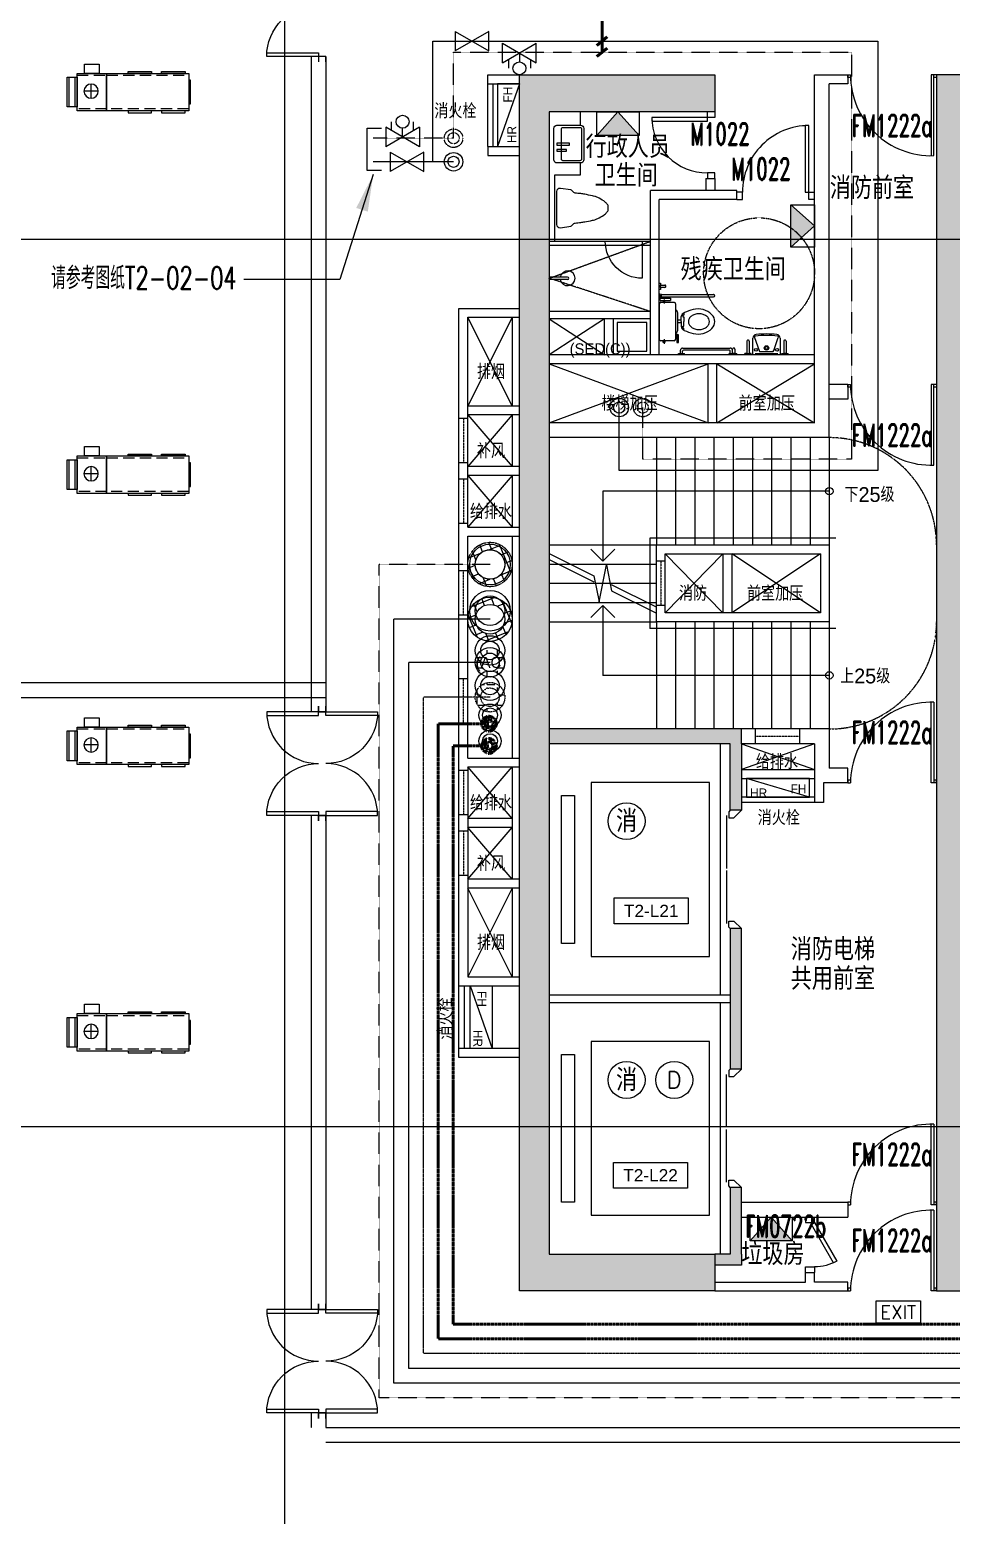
# Model space of a CAD drawing. Header units: inches. Extents: x -10386 to 73614, y -7144 to 52256.
# Drawn here: x 8554 to 21020, y 11104 to 31194 of the extents above; entities that cross this region are included whole.
import ezdxf
from ezdxf.enums import TextEntityAlignment as Align

# ---------------------------------------------------------------- set-up
doc = ezdxf.new("R2010")
doc.units = ezdxf.units.IN
doc.header["$MEASUREMENT"] = 0
for name, pattern in [('C-1205-1217-T2 PLAN$0$DASHDOT1', [0.6, 0.4, -0.1, 0, -0.1]), ('DASH1', [0.35, 0.25, -0.1]), ('DASH2', [0.6, 0.5, -0.1]), ('DASHDOT1', [0.6, 0.4, -0.1, 0, -0.1]), ('DASHED', [0.75, 0.5, -0.25]), ('HIDDEN', [0.375, 0.25, -0.125])]:
    doc.linetypes.add(name, pattern=pattern)
for name, color, linetype, lineweight in [('0M-P-CHH-FIT', 70, 'Continuous', 25), ('暖通-空调-冷凝水管', 140, 'DASH2', 50), ('暖通-空调-冷水供水管', 4, 'Continuous', 25), ('暖通-空调-冷水回水管', 4, 'DASHED', 25), ('暖通-空调-水管标注', 4, 'Continuous', 25), ('暖通-空调-热水供水管', 1, 'Continuous', 25), ('暖通-空调-热水回水管', 1, 'DASHED', 25)]:
    doc.layers.add(name, color=color, linetype=linetype, lineweight=lineweight)
for name, color, linetype in [('arch', 8, 'Continuous'), ('EL-EQUIP', 2, 'Continuous'), ('EQUI', 3, 'Continuous'), ('暖-设备-VAV', 6, 'Continuous'), ('暖通-空调-水管標注', 4, 'Continuous')]:
    doc.layers.add(name, color=color, linetype=linetype)
doc.styles.add('ELV', font='romans.shx', dxfattribs={"width": 0.8})
doc.styles.add('HZF', font='ROMANS2.shx', dxfattribs={"width": 0.7, "bigfont": 'HZDF2.shx'})
doc.styles.add('SA-RS-HZ15', font='sa-rs.shx', dxfattribs={"height": 150, "bigfont": 'sa-hz.shx'})
doc.styles.add('SIMPLEX', font='romand.shx', dxfattribs={"bigfont": 'sa-hz.shx'})
doc.styles.get("Standard").update_dxf_attribs({"font": 'arial.ttf'})
doc.styles.add('TXT2', font='romans.shx', dxfattribs={"height": 180})
doc.styles.add('TXT25', font='romans.shx', dxfattribs={"height": 225})
doc.dimstyles.new('ELV', dxfattribs={"dimtxt": 250, "dimasz": 500, "dimexe": 100, "dimexo": 100, "dimgap": 100, "dimtad": 1, "dimdec": 0, "dimrnd": 10, "dimzin": 0, "dimdsep": 46, "dimtxsty": 'ELV', "dimblk": 'OBLIQUE', "dimcen": 100, "dimclrd": 256, "dimclre": 256, "dimclrt": 256, "dimadec": 0, "dimazin": 0, "dimtfac": 1, "dimtdec": 0, "dimtofl": 0, "dimtmove": 0, "dimatfit": 3, "dimfxl": 1, "dimtolj": 1, "dimtzin": 0, "dimarcsym": 0})
pattern_1 = [(22.04095, (964307.71, 1219344.27), (-46.908646, 115.864485), []), (112.04095, (964307.71, 1219344.27), (-115.864485, -46.908646), [])]

# ---------------------------------------------------------------- blocks, each defined once
blk = doc.blocks.new('A$C1B2B0464')
for p, q in [((-193, 266), (-386, 266)), ((-290, 363), (-290, 170))]:
    blk.add_line(p, q)
blk.add_circle((-290, 266), 96.8)
at = {"layer": '暖-设备-VAV', "ltscale": 600}
for points in [[(-616, 77), (-480, 77), (-480, 480), (-616, 480)], [(-480, 532), (-480, 25), (-80, 25), (-80, 532)], [(-80, 532), (-80, 25), (-80, 25), (-80, 532)], [(-80, 532), (-80, 25), (1030, 25), (1030, 532)], [(529, 532), (209, 532), (209, 557), (529, 557)], [(980, 532), (660, 532), (660, 557), (980, 557)], [(1030, 118), (1030, 438), (1055, 438), (1055, 118)], [(-380, 25), (-380, -101), (-180, -101), (-180, 25)], [(529, 25), (209, 25), (209, 0), (529, 0)], [(980, 25), (660, 25), (660, 0), (980, 0)]]:
    blk.add_lwpolyline(points, close=True, dxfattribs=at)
at = {"layer": '暖-设备-VAV', "color": 1, "ltscale": 600}
for points in [[(-591, 77), (-591, 480), (-616, 480), (-616, 77)], [(-480, 77), (-480, 480), (-505, 480), (-505, 77)]]:
    blk.add_lwpolyline(points, close=True, dxfattribs=at)
at = {"layer": '暖-设备-VAV', "color": 1, "linetype": 'HIDDEN', "ltscale": 600}
for points in [[(-480, 507), (-480, 50), (-80, 50), (-80, 507)], [(-80, 507), (-80, 50), (-80, 50), (-80, 507)], [(-80, 507), (-80, 50), (1030, 50), (1030, 507)]]:
    blk.add_lwpolyline(points, close=True, dxfattribs=at)
blk = doc.blocks.new('_Oblique')
at = {"color": 0, "lineweight": -2}
blk.add_line((-0.5, -0.5), (0.5, 0.5), dxfattribs=at)
blk = doc.blocks.new('MV')
at = {"layer": '0M-P-CHH-FIT'}
for p, q in [((-132, -228), (132, 228)), ((-132, 228), (132, -228)), ((132, 228), (-132, 228)), ((0, 0), (0, 0)), ((-132, -228), (132, -228))]:
    blk.add_line(p, q, dxfattribs=at)
blk = doc.blocks.new('MBV')
at = {"layer": 'EQUI'}
for p, q in [((-1.15, 0.67), (-1.15, 1.58)), ((1.15, 0.67), (1.15, 1.58)), ((-1.76, 1.02), (-1.76, -1.02)), ((1.76, 1.02), (-1.76, -1.02)), ((1.76, -1.02), (-1.76, 1.02)), ((0, 0), (0, 0.92)), ((1.76, 1.02), (1.76, -1.02))]:
    blk.add_line(p, q, dxfattribs=at)
blk.add_circle((0, 1.6), 0.678, dxfattribs=at)
blk = doc.blocks.new('LMCP')
blk.add_hatch(color=256).paths.add_polyline_path([(-570, 641), (0, 0), (570, 641)])
for q in [(-570, 641), (570, 641)]:
    blk.add_line((0, 0), q)
blk.add_lwpolyline([(570, 0), (-570, 0), (-570, 641), (570, 641)], close=True)

msp = doc.modelspace()

# ---------------------------------------------------------------- hatches: boundary and pattern name
at = {"layer": 'arch'}
for points in [[(15180, 14137.5), (15180, 30582.5), (17820, 30582.5), (17820, 30082.5), (15580, 30082.5), (15580, 14637.5), (17820, 14637.5), (17820, 14137.5)], [(24070, 30082.5), (24070, 30582.5), (20820, 30582.5), (20820, 14137.5), (24070, 14137.5), (24070, 14637.5), (21220, 14637.5), (21220, 30082.5)], [(18180, 21537.5), (18180, 21737.5), (15580, 21737.5), (15580, 21537.5), (18030, 21537.5), (18030, 20637.5), (18180, 20637.5)], [(18180, 19037.5), (18030, 19037.5), (18030, 17137.5), (18180, 17137.5)], [(18180, 14637.5), (18180, 15537.5), (18030, 15537.5), (18030, 14637.5), (17820, 14637.5), (17820, 14487.5), (18180, 14487.5)]]:
    msp.add_hatch(color=256, dxfattribs=at).paths.add_polyline_path(points)
at = {"layer": '暖通-空调-冷凝水管', "ltscale": 0.1}
h = msp.add_hatch(dxfattribs=at)
h.set_pattern_fill('ANGLE', color=256, scale=10)
h.set_pattern_definition([(0, (49715.7, -94193.49), (0, 69.85), [50.8, -19.05]), (90, (49715.7, -94193.49), (-69.85, 4e-15), [50.8, -19.05])])
h.paths.add_polyline_path([(14866.5, 21808.8, 1), (14665.5, 21808.8, 1)])
h.paths.add_polyline_path([(14715.5, 21808.8, -1), (14816.5, 21808.8, -1)], flags=16)
h = msp.add_hatch(dxfattribs=at)
h.set_pattern_fill('ANGLE', color=256, scale=10)
h.set_pattern_definition([(0, (49715.7, -85471.48), (0, 69.85), [50.8, -19.05]), (90, (49715.7, -85471.48), (-69.85, 4e-15), [50.8, -19.05])])
h.paths.add_polyline_path([(14665.5, 21507.8, 1), (14866.5, 21507.8, 1)])
h.paths.add_polyline_path([(14816.5, 21507.8, -1), (14715.5, 21507.8, -1)], flags=16)
at = {"layer": '暖通-空调-冷水供水管'}
h = msp.add_hatch(dxfattribs=at)
h.set_pattern_fill('ANSI37', color=256, scale=1000, angle=337.04095, style=0)
h.set_pattern_definition(pattern_1)
edge = h.paths.add_edge_path()
edge.add_arc((14780, 23222), 300, 0, 360)
edge = h.paths.add_edge_path(flags=16)
edge.add_arc((14780, 23222), 200, 0, 360)
at = {"layer": '暖通-空调-冷水回水管'}
h = msp.add_hatch(dxfattribs=at)
h.set_pattern_fill('ANSI37', color=256, scale=1000, angle=337.04095, style=0)
h.set_pattern_definition(pattern_1)
edge = h.paths.add_edge_path()
edge.add_arc((14780, 23962), 300, 0, 360)
edge = h.paths.add_edge_path(flags=17)
edge.add_arc((14780, 23962), 200, 0, 360)
at = {"layer": '暖通-空调-热水供水管'}
h = msp.add_hatch(dxfattribs=at)
h.set_pattern_fill('ANGLE', color=256, scale=20)
h.set_pattern_definition([(0, (50227.61, -94086.69), (0, 139.7), [101.6, -38.1]), (90, (50227.61, -94086.69), (-139.7, 9e-15), [101.6, -38.1])])
h.paths.add_polyline_path([(14905, 22638.8), (14980, 22638.8, 1), (14580, 22638.8, 1), (14980, 22638.8), (14905, 22638.8, -1), (14655, 22638.8, -1)])
at = {"layer": '暖通-空调-热水回水管', "ltscale": 0.1}
h = msp.add_hatch(dxfattribs=at)
h.set_pattern_fill('ANGLE', color=256, scale=20)
h.set_pattern_definition([(0, (50227.61, -94033.24), (0, 139.7), [101.6, -38.1]), (90, (50227.61, -94033.24), (-139.7, 9e-15), [101.6, -38.1])])
h.paths.add_polyline_path([(14580, 22167.2, -0.3402293), (14728.8, 22360.6), (14831.2, 22360.6, -0.0527967), (14870.6, 22345.5), (14870.6, 22253.4, 0.6772939), (14655, 22167.2, 0.6772939), (14870.6, 22081.1), (14870.6, 21988.9, -0.5596237)])
h.paths.add_polyline_path([(14870.6, 21988.9), (14870.6, 22081.1, 0.1923969), (14905, 22167.2), (14980, 22167.2, -0.2823606)])
h.paths.add_polyline_path([(14980, 22167.2), (14905, 22167.2, 0.1923969), (14870.6, 22253.4), (14870.6, 22345.5, -0.2823606)])

# ---------------------------------------------------------------- linework, layer by layer
at = {"layer": 'arch', "linetype": 'C-1205-1217-T2 PLAN$0$DASHDOT1', "ltscale": 2}
for p, q in [((12360, 30832.5), (12360, 21969.7)), ((12560, 30832.5), (12560, 21969.7)), ((12560, 22360), (140, 22360)), ((12560, 22160), (140, 22160)), ((12360, 20569.7), (12360, 13887.5)), ((12560, 20569.7), (12560, 13887.5)), ((12360, 12487.5), (12360, 12287.5)), ((12560, 12487.5), (12560, 12287.5)), ((21360, 12287.5), (12560, 12287.5)), ((21360, 12087.5), (12560, 12087.5))]:
    msp.add_line(p, q, dxfattribs=at)
at = {"layer": 'arch'}
for p, q in [((14750, 30462.5), (14750, 30582.5)), ((14750, 30582.5), (15180, 30582.5)), ((19170, 25877.5), (19170, 30582.5)), ((19170, 30582.5), (19620, 30582.5)), ((19620, 30582.5), (19620, 30462.5)), ((19620, 30546.5), (19620, 30582.5)), ((19620, 30582.5), (19656, 30582.5)), ((19656.6, 30546.5), (19620, 30546.5)), ((20748, 30582.5), (20748, 29490.5)), ((20820, 30582.5), (20748, 30582.5)), ((20784, 29491.1), (20784, 30582.5)), ((20820, 30546.5), (20784, 30546.5)), ((20820, 30582.5), (20820, 30546.5)), ((14750, 29612.5), (14750, 30462.5)), ((14750, 30462.5), (15180, 30462.5)), ((14825, 29612.5), (14825, 30462.5)), ((19370, 25677.5), (19370, 30462.5)), ((19620, 30462.5), (19370, 30462.5)), ((14750, 29612.5), (14750, 29492.5)), ((14750, 29612.5), (15180, 29612.5)), ((14750, 29492.5), (15180, 29492.5)), ((16005, 29232.5), (16005, 29392.5)), ((19170, 26797.5), (19170, 29527.5)), ((15655, 29232.5), (16005, 29232.5)), ((15655, 28332.5), (15655, 29232.5)), ((17700, 29182.5), (17700, 29017.5)), ((17700, 29182.5), (17820, 29182.5)), ((17820, 29182.5), (17820, 29017.5)), ((16950, 26797.5), (16950, 29017.5)), ((18120, 29017.5), (16950, 29017.5)), ((18120, 28897.5), (18120, 29017.5)), ((17070, 26797.5), (17070, 28897.5)), ((18120, 28897.5), (17070, 28897.5)), ((15580, 28332.5), (16950, 28332.5)), ((15580, 28282.5), (16950, 28282.5)), ((17070, 27766.2), (17086.4, 27766.2)), ((17086.4, 27766.2), (17086.4, 27740.3)), ((17086.4, 27740.3), (17144.5, 27740.3)), ((17086.4, 27709), (17086.4, 27739.7)), ((17086.4, 27683.1), (17070, 27683.1)), ((17070, 27622.6), (17081, 27622.6)), ((17081, 27532.5), (17081, 27622.6)), ((17081, 27562.7), (17220, 27562.7)), ((17081, 27532.5), (17220, 27532.5)), ((17086.4, 27709), (17086.4, 27683.1)), ((17144.5, 27709), (17086.4, 27709)), ((17093.4, 27609.5), (17093.4, 27585.5)), ((17097.4, 27562.7), (17097.4, 27580.5)), ((17098.4, 27614.5), (17803, 27614.5)), ((17098.4, 27580.5), (17803.8, 27580.5)), ((17123.5, 27529.4), (17123.5, 27512.5)), ((17145.5, 27529.4), (17123.5, 27529.4)), ((17135, 27547.5), (17135, 27489.8)), ((17145.5, 27512.5), (17145.5, 27529.4)), ((17210.6, 27562.7), (17210.6, 27580.5)), ((17220, 27562.7), (17220, 27532.5)), ((14360, 27425), (15180, 27425)), ((14360, 18265), (14360, 27425)), ((16950, 27382.5), (15580, 27382.5)), ((17070, 27487.4), (17070, 27007.6)), ((17090, 27507.4), (17270, 27507.4)), ((17288.9, 27402.9), (17295.5, 27402.9)), ((17290, 27487.4), (17290, 27007.6)), ((17320, 27131.9), (17320, 27363.1)), ((17390.4, 27334.9), (17390.4, 27311.3)), ((17401.4, 27334.9), (17390.4, 27334.9)), ((17401.4, 27357.8), (17401.4, 27334.9)), ((14480, 24465), (14480, 27305)), ((15080, 26105), (14480, 27305)), ((15080, 27305), (14480, 26105)), ((14480, 27305), (15180, 27305)), ((15080, 27305), (15080, 26105)), ((16950, 27282.5), (15580, 27282.5)), ((15580, 27282.5), (16330, 26797.5)), ((16330, 27282.5), (15580, 26797.5)), ((16330, 26797.5), (16330, 27282.5)), ((16450, 26797.5), (16450, 27282.5)), ((17367.2, 27265), (17320, 27265)), ((17367.2, 27230), (17320, 27230)), ((17367.2, 27247.5), (17367.2, 27313.6)), ((17367.2, 27247.5), (17367.2, 27181.4)), ((17390.4, 27311.3), (17401.8, 27311.3)), ((17390.4, 27183.6), (17401.8, 27183.6)), ((17390.4, 27160), (17390.4, 27183.6)), ((17401.4, 27160), (17390.4, 27160)), ((17401.4, 27137.1), (17401.4, 27160)), ((17401.8, 27311.3), (17401.8, 27247.5)), ((17401.8, 27183.6), (17401.8, 27247.5)), ((17270, 26987.6), (17090, 26987.6)), ((17123.5, 26965.6), (17123.5, 26982.4)), ((17145.5, 26965.6), (17123.5, 26965.6)), ((17135, 27010.6), (17135, 26945.9)), ((17145.5, 26982.4), (17145.5, 26965.6)), ((17295.5, 27092.1), (17288.9, 27092.1)), ((17291.7, 27079.3), (17302.6, 27079.3)), ((17302.6, 27055), (17291.7, 27055)), ((17302.6, 27079.3), (17302.6, 27055)), ((17306.2, 27067.5), (17306.2, 26962.3)), ((17327.6, 27067.5), (17306.2, 27067.5)), ((17306.2, 26962.3), (17327.6, 26962.3)), ((17327.6, 26962.3), (17327.6, 27067.5)), ((18254.4, 26981.9), (18254.4, 26813.9)), ((18285.6, 26981.9), (18285.6, 26813.9)), ((18336.5, 26797.5), (18336.5, 27021.7)), ((18703.5, 27021.7), (18703.5, 26797.5)), ((18754.4, 26981.9), (18754.4, 26813.9)), ((18785.6, 26981.9), (18785.6, 26813.9)), ((19170, 26797.5), (15580, 26797.5)), ((17328.2, 26813.5), (17411.8, 26813.5)), ((17328.2, 26797.5), (17328.2, 26813.5)), ((17356, 26813.5), (17356, 26859.5)), ((17384, 26887.5), (18030.5, 26887.5)), ((17384, 26813.5), (17384, 26845.5)), ((18016.5, 26859.5), (17398, 26859.5)), ((17411.8, 26797.5), (17411.8, 26813.5)), ((18013, 26797.5), (18013, 26813.5)), ((18013, 26813.5), (18035.8, 26813.5)), ((18030.5, 26813.5), (18030.5, 26845.5)), ((18035.8, 26797.5), (18035.8, 26813.9)), ((18035.8, 26813.9), (18061.8, 26813.9)), ((18058.5, 26813.9), (18058.5, 26859.5)), ((18061.8, 26813.9), (18061.8, 26872)), ((18093, 26813.9), (18062.4, 26813.9)), ((18093, 26872), (18093, 26813.9)), ((18093, 26813.9), (18119, 26813.9)), ((18119.5, 26797.5), (18119.5, 26813.9)), ((18227.9, 26797.5), (18227.9, 26813.9)), ((18254.4, 26813.9), (18228.4, 26813.9)), ((18254.4, 26813.9), (18285, 26813.9)), ((18311.6, 26813.9), (18285.6, 26813.9)), ((18311.6, 26797.5), (18311.6, 26813.9)), ((18703.5, 26797.5), (18336.5, 26797.5)), ((18673.2, 26810.2), (18366.8, 26810.2)), ((18728.4, 26797.5), (18728.4, 26813.9)), ((18728.4, 26813.9), (18754.4, 26813.9)), ((18785.6, 26813.9), (18755, 26813.9)), ((18785.6, 26813.9), (18811.6, 26813.9)), ((18812.1, 26797.5), (18812.1, 26813.9)), ((19170, 26677.5), (15580, 26677.5)), ((15580, 25877.5), (17730, 26677.5)), ((15580, 26677.5), (17730, 25877.5)), ((17730, 25877.5), (17730, 26677.5)), ((17850, 25877.5), (17850, 26677.5)), ((17850, 26677.5), (19170, 25877.5)), ((17850, 25877.5), (19170, 26677.5)), ((19620, 26397.5), (19370, 26397.5)), ((19620, 26397.5), (19620, 26197.5)), ((19620, 26397.5), (19656, 26397.5)), ((19620, 26361.5), (19620, 26397.5)), ((19656.6, 26361.5), (19620, 26361.5)), ((20748, 26397.5), (20748, 25305.5)), ((20820, 26397.5), (20748, 26397.5)), ((20784, 25306.1), (20784, 26397.5)), ((20820, 26361.5), (20784, 26361.5)), ((20820, 26397.5), (20820, 26361.5)), ((19620, 26197.5), (19370, 26197.5)), ((14480, 25935), (14360, 25935)), ((15180, 26105), (14480, 26105)), ((14480, 25985), (15080, 25285)), ((15180, 25985), (14480, 25985)), ((15080, 25985), (14480, 25285)), ((15080, 25985), (15080, 25285)), ((19170, 25877.5), (15580, 25877.5)), ((19370, 25677.5), (15580, 25677.5)), ((17030, 25677.5), (17030, 24227.5)), ((17290, 25677.5), (17290, 24227.5)), ((17550, 25677.5), (17550, 24227.5)), ((17810, 25677.5), (17810, 24227.5)), ((18070, 25677.5), (18070, 24227.5)), ((18330, 25677.5), (18330, 24227.5)), ((18590, 25677.5), (18590, 24227.5)), ((18850, 25677.5), (18850, 24227.5)), ((19110, 25677.5), (19110, 24227.5)), ((19370, 25677.5), (19370, 24227.5)), ((14480, 25335), (14360, 25335)), ((14480, 25115), (14360, 25115)), ((15180, 25285), (14480, 25285)), ((15180, 25165), (14480, 25165)), ((15080, 25165), (14480, 24465)), ((14480, 25165), (15080, 24465)), ((15080, 25165), (15080, 24465)), ((19370, 24952.5), (16305, 24952.5)), ((16305, 24952.5), (16305, 24007.5)), ((14480, 24515), (14360, 24515)), ((14480, 24465), (15180, 24465)), ((14480, 21345), (14480, 24345)), ((14480, 24345), (15180, 24345)), ((15080, 24345), (15080, 21345)), ((19460, 24317.5), (16940, 24317.5)), ((16940, 24317.5), (16940, 23097.5)), ((15580, 24227.5), (17030, 24227.5)), ((16305, 24007.5), (16142.4, 24170.1)), ((16305, 24007.5), (16467.6, 24170.1)), ((15580, 24030), (16185, 23727.5)), ((15580, 23967.5), (17030, 23967.5)), ((17150, 24007.5), (17030, 24007.5)), ((17930, 23307.5), (17150, 24107.5)), ((17930, 24107.5), (17150, 23307.5)), ((17930, 24107.5), (17930, 23307.5)), ((19250, 23307.5), (18050, 24107.5)), ((19250, 24107.5), (18050, 23307.5)), ((18050, 24107.5), (18050, 23307.5)), ((14480, 23875), (14360, 23875)), ((15580, 23707.5), (17030, 23707.5)), ((17030, 23385), (16425, 23687.5)), ((15580, 23447.5), (17030, 23447.5)), ((16305, 23407.5), (16142.4, 23244.9)), ((16305, 23407.5), (16467.6, 23244.9)), ((16305, 23407.5), (16305, 22462.5)), ((17150, 23407.5), (17030, 23407.5)), ((14480, 23275), (14360, 23275)), ((15580, 23187.5), (17030, 23187.5)), ((17030, 23187.5), (17030, 21737.5)), ((17290, 23187.5), (17290, 21737.5)), ((17550, 23187.5), (17550, 21737.5)), ((17810, 23187.5), (17810, 21737.5)), ((18070, 23187.5), (18070, 21737.5)), ((18330, 23187.5), (18330, 21737.5)), ((18590, 23187.5), (18590, 21737.5)), ((18850, 23187.5), (18850, 21737.5)), ((19110, 23187.5), (19110, 21737.5)), ((19370, 23187.5), (19370, 21737.5)), ((19460, 23097.5), (16940, 23097.5)), ((14480, 22415), (14360, 22415)), ((19370, 22462.5), (16305, 22462.5)), ((20748, 21007.5), (20748, 22099.5)), ((20784, 22098.9), (20784, 21007.5)), ((14480, 21815), (14360, 21815)), ((19370, 21737.5), (15580, 21737.5)), ((18180, 21537.5), (18180, 21737.5)), ((18370, 21537.5), (18370, 21737.5)), ((18970, 21537.5), (18970, 21737.5)), ((19370, 21737.5), (19370, 21207.5)), ((18030, 21537.5), (15580, 21537.5)), ((19170, 21537.5), (18180, 21537.5)), ((19170, 21537.5), (18180, 21187.5)), ((18180, 21537.5), (19170, 21187.5)), ((19170, 21537.5), (19170, 20742.5)), ((14480, 21345), (15180, 21345)), ((14480, 21175), (14360, 21175)), ((14480, 21225), (14480, 18385)), ((15080, 20525), (14480, 21225)), ((14480, 20525), (15080, 21225)), ((14480, 21225), (15180, 21225)), ((15080, 21225), (15080, 19705)), ((18180, 21187.5), (19170, 21187.5)), ((19620, 21207.5), (19370, 21207.5)), ((19620, 21007.5), (19620, 21207.5)), ((18180, 21067.5), (19170, 21067.5)), ((19620, 21007.5), (19290, 21007.5)), ((19290, 21007.5), (19290, 20742.5)), ((19656.6, 21043.5), (19620, 21043.5)), ((19620, 21043.5), (19620, 21007.5)), ((19620, 21007.5), (19656, 21007.5)), ((20820, 21007.5), (20748, 21007.5)), ((20820, 21043.5), (20784, 21043.5)), ((20820, 21007.5), (20820, 21043.5)), ((19170, 20817.5), (18180, 20817.5)), ((19170, 20742.5), (18180, 20742.5)), ((19290, 20742.5), (19170, 20742.5)), ((14480, 20575), (14360, 20575)), ((15080, 20525), (14480, 20525)), ((14480, 20355), (14360, 20355)), ((15080, 20405), (14480, 20405)), ((15080, 19705), (14480, 20405)), ((14480, 19705), (15080, 20405)), ((14480, 19755), (14360, 19755)), ((15180, 19705), (14480, 19705)), ((15180, 19585), (14480, 19585)), ((15080, 19585), (14480, 18385)), ((15080, 18385), (14480, 19585)), ((15080, 19585), (15080, 18385)), ((14480, 18385), (15180, 18385)), ((14360, 17415), (14360, 18265)), ((14360, 18265), (15180, 18265)), ((14435, 17415), (14435, 18265)), ((14360, 17295), (14360, 17415)), ((15180, 17415), (14360, 17415)), ((15180, 17295), (14360, 17295)), ((20748, 15301.5), (20748, 16393.5)), ((20784, 16392.9), (20784, 15301.5)), ((18180, 15337.5), (19620, 15337.5)), ((19620, 15337.5), (19620, 15137.5)), ((19620, 15337.5), (19620, 15301.5)), ((19656.6, 15337.5), (19620, 15337.5)), ((19620, 15301.5), (19656, 15301.5)), ((20820, 15301.5), (20748, 15301.5)), ((20820, 15337.5), (20784, 15337.5)), ((20820, 15301.5), (20820, 15337.5)), ((18180, 15137.5), (19620, 15137.5)), ((20748, 14137.5), (20748, 15229.5)), ((20784, 15228.9), (20784, 14137.5)), ((18030, 14637.5), (17820, 14637.5)), ((18180, 14487.5), (17820, 14487.5)), ((18180, 14637.5), (18180, 14487.5)), ((19050, 14257.5), (19050, 14387.5)), ((19050, 14387.5), (19170, 14387.5)), ((19170, 14257.5), (19170, 14387.5)), ((17820, 14257.5), (19050, 14257.5)), ((17820, 14137.5), (19620, 14137.5)), ((19620, 14257.5), (19170, 14257.5)), ((19620, 14137.5), (19620, 14257.5)), ((19656.6, 14173.5), (19620, 14173.5)), ((19620, 14173.5), (19620, 14137.5)), ((19620, 14137.5), (19656, 14137.5)), ((20820, 14137.5), (20748, 14137.5)), ((20820, 14173.5), (20784, 14173.5)), ((20820, 14137.5), (20820, 14173.5))]:
    msp.add_line(p, q, dxfattribs=at)
at = {"layer": 'arch', "linetype": 'DASH1'}
for p, q in [((14420, 25935), (14420, 25335)), ((14420, 25115), (14420, 24515)), ((17090, 24007.5), (17090, 23407.5)), ((14420, 23275), (14420, 23875)), ((14420, 21815), (14420, 22415)), ((18970, 21637.5), (18370, 21637.5)), ((14420, 21175), (14420, 20575)), ((14420, 20355), (14420, 19755))]:
    msp.add_line(p, q, dxfattribs=at)
at = {"layer": 'arch', "extrusion": (0, 0, -1)}
for p, q in [((17900, 18137.5), (17900, 21537.5)), ((18030, 20637.5), (18030, 21537.5)), ((18180, 21537.5), (18180, 20637.5)), ((17980, 20566.8), (17980, 19852.5)), ((18180, 20637.5), (18030, 20637.5)), ((17980, 19822.5), (17980, 19108.2)), ((18030, 19037.5), (18030, 17137.5)), ((18180, 19037.5), (18030, 19037.5)), ((18180, 17137.5), (18180, 19037.5)), ((18030, 18137.5), (15580, 18137.5)), ((15580, 18037.5), (18030, 18037.5)), ((17900, 14637.5), (17900, 18037.5)), ((18180, 17137.5), (18030, 17137.5)), ((17980, 16352.5), (17980, 17066.8)), ((17980, 15608.2), (17980, 16322.5)), ((18030, 15537.5), (18030, 14637.5)), ((18180, 15537.5), (18030, 15537.5)), ((18180, 14637.5), (18180, 15537.5))]:
    msp.add_line(p, q, dxfattribs=at)
at = {"layer": 'arch', "ltscale": 0.02}
for points in [[(12000, 48856.2), (12000, -1780)], [(-4918.1, 28360), (61637.1, 28360)], [(-5389.1, 16360), (61166.2, 16360)]]:
    msp.add_lwpolyline(points, dxfattribs=at)
at = {"layer": 'arch', "extrusion": (0, 0, -1)}
for points in [[(-11760, 30832.5), (-11760, 30882.5), (-12460, 30882.5), (-12460, 30832.5), (-11760, 30832.5, 0.4142136), (-12460, 31532.5, 0.4142136)], [(-16970, 30007.5), (-16970, 29957.5), (-17720, 29957.5), (-17720, 30007.5), (-16970, 30007.5, -0.4142136), (-17720, 29257.5, -0.4142136)], [(-19095, 29897.5), (-19045, 29897.5), (-19045, 28997.5), (-19095, 28997.5), (-19095, 29897.5, -0.4142136), (-18195, 28997.5, -0.4142136)], [(-11760, 21969.7), (-11760, 21919.7), (-12460, 21919.7), (-12460, 21969.7), (-11760, 21969.7, -0.4142136), (-12460, 21269.7, -0.4142136)], [(-13260, 21969.7), (-13260, 21919.7), (-12560, 21919.7), (-12560, 21969.7), (-13260, 21969.7, 0.4142136), (-12560, 21269.7, 0.4142136)], [(-11760, 20569.7), (-11760, 20619.7), (-12460, 20619.7), (-12460, 20569.7), (-11760, 20569.7, 0.4142136), (-12460, 21269.7, 0.4142136)], [(-13260, 20569.7), (-13260, 20619.7), (-12560, 20619.7), (-12560, 20569.7), (-13260, 20569.7, -0.4142136), (-12560, 21269.7, -0.4142136)], [(-11760, 13887.5), (-11760, 13837.5), (-12460, 13837.5), (-12460, 13887.5), (-11760, 13887.5, -0.4142136), (-12460, 13187.5, -0.4142136)], [(-13260, 13887.5), (-13260, 13837.5), (-12560, 13837.5), (-12560, 13887.5), (-13260, 13887.5, 0.4142136), (-12560, 13187.5, 0.4142136)], [(-11760, 12487.5), (-11760, 12537.5), (-12460, 12537.5), (-12460, 12487.5), (-11760, 12487.5, 0.4142136), (-12460, 13187.5, 0.4142136)], [(-13260, 12487.5), (-13260, 12537.5), (-12560, 12537.5), (-12560, 12487.5), (-13260, 12487.5, -0.4142136), (-12560, 13187.5, -0.4142136)]]:
    msp.add_lwpolyline(points, format="xyb", dxfattribs=at)
for points in [[(-12560, 30757.5), (-12560, 30832.5), (-12460, 30832.5), (-12460, 30757.5)], [(-17820, 30082.5), (-17820, 30007.5), (-17720, 30007.5), (-17720, 30082.5)], [(-17820, 29182.5), (-17820, 29257.5), (-17720, 29257.5), (-17720, 29182.5)], [(-18120, 28897.5), (-18195, 28897.5), (-18195, 28997.5), (-18120, 28997.5)], [(-19170, 28897.5), (-19095, 28897.5), (-19095, 28997.5), (-19170, 28997.5)], [(-12560, 22044.7), (-12560, 21969.7), (-12460, 21969.7), (-12460, 22044.7)], [(-12460, 22044.7), (-12460, 21969.7), (-12560, 21969.7), (-12560, 22044.7)], [(-15745, 18837.5), (-15745, 20837.5), (-15925, 20837.5), (-15925, 18837.5), (-15745, 18837.5)], [(-12560, 20494.7), (-12560, 20569.7), (-12460, 20569.7), (-12460, 20494.7)], [(-12460, 20494.7), (-12460, 20569.7), (-12560, 20569.7), (-12560, 20494.7)], [(-18030, 20637.5), (-18010, 20617.5), (-18010, 20537.5), (-18080, 20537.5), (-18180, 20637.5)], [(-18030, 19037.5), (-18010, 19057.5), (-18010, 19137.5), (-18080, 19137.5), (-18180, 19037.5)], [(-15745, 15337.5), (-15745, 17337.5), (-15925, 17337.5), (-15925, 15337.5), (-15745, 15337.5)], [(-18030, 17137.5), (-18010, 17117.5), (-18010, 17037.5), (-18080, 17037.5), (-18180, 17137.5)], [(-18030, 15537.5), (-18010, 15557.5), (-18010, 15637.5), (-18080, 15637.5), (-18180, 15537.5)], [(-12560, 13962.5), (-12560, 13887.5), (-12460, 13887.5), (-12460, 13962.5)], [(-12460, 13962.5), (-12460, 13887.5), (-12560, 13887.5), (-12560, 13962.5)], [(-12560, 12412.5), (-12560, 12487.5), (-12460, 12487.5), (-12460, 12412.5)], [(-12460, 12412.5), (-12460, 12487.5), (-12560, 12487.5), (-12560, 12412.5)]]:
    msp.add_lwpolyline(points, dxfattribs=at)
at = {"layer": 'arch'}
for points in [[(15180, 14137.5), (15180, 30582.5), (17820, 30582.5), (17820, 30082.5), (15580, 30082.5), (15580, 14637.5), (17820, 14637.5), (17820, 14137.5)], [(15686.3, 29660.2), (15686.3, 29634.7), (15853.4, 29634.7), (15853.4, 29660.2)], [(15686.3, 29572.1), (15686.3, 29552.9), (15816.8, 29552.9), (15816.8, 29572.1)], [(16900, 27232.5), (16500, 27232.5), (16500, 26847.5), (16900, 26847.5)], [(17030, 24227.5), (19370, 24227.5), (19370, 23187.5), (17030, 23187.5)], [(17150, 24107.5), (19250, 24107.5), (19250, 23307.5), (17150, 23307.5)], [(17750, 18662.5), (17750, 21012.5), (16150, 21012.5), (16150, 18662.5)], [(16461.1, 19452), (17461.1, 19452), (17461.1, 19102), (16461.1, 19102)], [(17750, 15162.5), (17750, 17512.5), (16150, 17512.5), (16150, 15162.5)], [(16451.8, 15877), (17451.8, 15877), (17451.8, 15527), (16451.8, 15527)], [(20002.5, 13702.8), (20002.5, 14002.8), (20602.5, 14002.8), (20602.5, 13702.8)]]:
    msp.add_lwpolyline(points, close=True, dxfattribs=at)
for points in [[(24070, 30082.5), (24070, 30582.5), (20820, 30582.5), (20820, 14137.5), (24070, 14137.5), (24070, 14637.5), (21220, 14637.5), (21220, 30082.5), (24070, 30082.5)], [(15180, 30462.5), (14880, 30462.5), (14880, 29612.5), (15180, 29612.5), (15180, 30462.5), (14880, 29612.5)], [(16005, 29902.5), (16005, 30082.5)], [(15830, 27847.5), (15580, 27847.5)], [(15830, 27817.5), (15580, 27817.5)], [(15580, 24110), (16185, 23807.5), (16255, 23457.5), (16355, 23957.5), (16425, 23607.5), (17030, 23305)], [(19100, 20817.5), (19100, 21067.5), (18250, 21067.5), (18250, 20817.5), (19100, 20817.5), (18250, 21067.5)], [(14510, 18265), (14810, 18265), (14810, 17415), (14510, 17415), (14510, 18265), (14810, 17415)], [(19050, 15137.5), (19050, 15062.5), (19170, 15062.5), (19170, 15137.5)], [(19050, 14387.5), (19050, 14462.5), (19170, 14462.5), (19170, 14387.5)]]:
    msp.add_lwpolyline(points, dxfattribs=at)
for points in [[(16047.5, 29860), (16047.5, 29435, -0.4142136), (16005, 29392.5), (15686.3, 29392.5, -0.4142136), (15643.8, 29435), (15643.8, 29860, -0.4142136), (15686.3, 29902.5), (16005, 29902.5, -0.4142136)], [(16017.8, 29851.5), (16017.8, 29443.5, -0.4142136), (15996.5, 29422.2), (15767, 29422.2, -0.4142136), (15745.8, 29443.5), (15745.8, 29851.5, -0.4142136), (15767, 29872.7), (15996.5, 29872.7, -0.4142136)], [(18667.6, 27049.8, 0.0617263), (18372.4, 27049.8, 0.4763061), (18360.1, 27030), (18420.4, 26854.1, 0.3203944), (18439.4, 26840.6), (18600.6, 26840.6, 0.3203944), (18619.6, 26854.1), (18679.9, 27030, 0.4763061)]]:
    msp.add_lwpolyline(points, format="xyb", close=True, dxfattribs=at)
at = {"layer": 'arch', "extrusion": (0, 0, -1)}
msp.add_lwpolyline([(-16061.7, 28968.5, -0.0163155), (-16007.9, 28976.9, -0.0091924), (-15932.2, 28984.9, 0.1755381), (-15915.6, 28992.6), (-15888.6, 29019.3, -0.1589419), (-15873.7, 29026.8), (-15731.4, 29048.3, -0.4590362), (-15680, 29004.1), (-15680, 28560.9, -0.4590362), (-15731.4, 28516.7), (-15873.7, 28538.2, -0.1589419), (-15888.6, 28545.7), (-15915.6, 28572.4, 0.1755381), (-15932.2, 28580.1, -0.0091924), (-16007.9, 28588.1, -0.0163155), (-16061.7, 28596.5, -0.0041863), (-16164.4, 28616.9, -0.0134677), (-16196.1, 28624.4, -0.0529818), (-16236.8, 28639.9, -0.0242954), (-16319.1, 28687, -0.0566381), (-16342, 28705.5, -0.0251399), (-16372, 28739.2, -0.1707355), (-16377.9, 28756), (-16377.9, 28809, -0.1707355), (-16372, 28825.8, -0.0251399), (-16342, 28859.5, -0.0566381), (-16319.1, 28878, -0.0242954), (-16236.8, 28925.1, -0.0529818), (-16196.1, 28940.6, -0.0134677), (-16164.4, 28948.1, -0.0041863)], format="xyb", close=True, dxfattribs=at)
at = {"layer": 'arch', "linetype": 'DASHDOT1'}
msp.add_lwpolyline([(16950, 27382.5), (15580, 27832.5), (16950, 28332.5)], dxfattribs=at)
at = {"layer": 'arch'}
for points in [[(16840, 28332.5), (16840, 27832.5, -0.4142136), (16340, 28332.5, 17914423650.0752296)], [(19470, 14542.9), (19426.7, 14517.9), (19126.7, 15037.5), (19170, 15062.5), (19470, 14542.9, -0.1316525), (19170, 14462.5, -0.1316525)]]:
    msp.add_lwpolyline(points, format="xyb", dxfattribs=at)
at = {"layer": 'arch', "linetype": 'HIDDEN'}
msp.add_circle((18420, 27900.1), 750, dxfattribs=at)
at = {"layer": 'arch'}
for centre, radius in [((18377.5, 26864.9), 20), ((18520, 26890.5), 30), ((18520, 26890.5), 20), ((18662.5, 26864.9), 20), ((19370, 24952.5), 50), ((14780, 23962), 275), ((14780, 23962), 200), ((14780, 23337), 275), ((14780, 23337), 200), ((14780, 22799.2), 200), ((14780, 22799.2), 125), ((14780, 22324.2), 200), ((19370, 22462.5), 50), ((14780, 22324.2), 125), ((14780, 21924.2), 150), ((14780, 21924.2), 100), ((14780, 21574.2), 150), ((14780, 21574.2), 100), ((16627.4, 20491), 250), ((16627.4, 16991), 250), ((17272.6, 16991), 250)]:
    msp.add_circle(centre, radius, dxfattribs=at)
for centre, radius, start, end in [((20748, 30582.5), 1092, 180, 271.88921), ((15830, 27832.5), 100, 188.62693, 171.37307), ((15830, 27832.5), 15, 270, 90), ((17144.5, 27724.6), 15.6, 270, 90.00003), ((17098.4, 27609.5), 5, 90, 179.99999), ((17098.4, 27585.5), 5, 179.99999, 270), ((17803, 27597.5), 17, 359.99999, 90), ((17803, 27597.5), 17, 270, 359.99999), ((17090, 27487.4), 20, 90, 179.99999), ((17270, 27487.4), 20, 359.99999, 90), ((17275.4, 27363.1), 44.6, 359.99999, 63.1932), ((17426, 27310), 58.9, 109.57531, 176.52631), ((17418.1, 27352.7), 17.5, 130.86676, 162.89199), ((17418.1, 27352.7), 17.5, 114.95576, 130.13134), ((17693.5, 26736.4), 692.5, 103.94285, 114.10468), ((17593.5, 27203.7), 147.4, 107.20067, 126.77278), ((17595.9, 27155.7), 262.1, 44.6749, 105.3234), ((17606.3, 27162.6), 190.4, 90, 107.20067), ((17606.3, 27162.6), 190.4, 72.79933, 90), ((17619, 27203.7), 147.4, 53.22722, 72.79933), ((17687.6, 27247.5), 132.4, 315.68925, 44.31477), ((17275.4, 27131.9), 44.6, 296.80681, 359.99999), ((17426, 27184.9), 58.9, 183.47369, 250.42469), ((17418.1, 27142.3), 17.5, 197.11089, 227.5247), ((17691.1, 27759.9), 692.8, 245.74974, 256.54432), ((17544.2, 27246.3), 80.7, 151.00304, 179.99999), ((17544.2, 27246.3), 80.7, 179.99999, 208.99696), ((17574.1, 27229.8), 114.9, 126.77278, 151.00304), ((17574.1, 27262.9), 114.9, 208.99696, 233.22722), ((17593.5, 27288.9), 147.4, 233.22722, 252.79933), ((17596.7, 27338.5), 261, 255.17831, 315.32591), ((17606.3, 27330), 190.4, 252.79933, 270), ((17606.3, 27330), 190.4, 270, 287.20067), ((17619, 27288.9), 147.4, 287.20067, 306.77278), ((17638.5, 27229.8), 114.9, 28.99696, 53.22722), ((17638.5, 27262.9), 114.9, 306.77278, 331.00304), ((17668.3, 27246.3), 80.7, 359.99999, 28.99696), ((17668.3, 27246.3), 80.7, 331.00304, 359.99999), ((17090, 27007.6), 20, 179.99999, 270), ((17270, 27007.6), 20, 270, 359.99999), ((18270, 26981.9), 15.6, 359.99998, 180.00001), ((18386.5, 27021.7), 50, 96.66632, 180), ((18520, 25879.5), 1200, 83.33368, 96.66632), ((18653.5, 27021.7), 50, 0, 83.33368), ((18770, 26981.9), 15.6, 359.99999, 180.00002), ((17384, 26859.5), 28, 90, 179.99999), ((17398, 26845.5), 14, 90, 179.99999), ((18016.5, 26845.5), 14, 359.99999, 90), ((18030.5, 26859.5), 28, 359.99999, 90), ((18077.4, 26872), 15.6, 359.99999, 180.00002), ((20748, 26397.5), 1092, 180, 271.88921), ((20748, 21007.5), 1092, 88.11079, 180), ((20748, 15301.5), 1092, 88.11079, 180), ((20748, 14137.5), 1092, 88.11079, 180)]:
    msp.add_arc(centre, radius, start, end, dxfattribs=at)
at = {"layer": 'arch', "linetype": 'DASH1'}
for centre, start, end in [((19370, 24227.5), 0, 90), ((19370, 23187.5), 270, 0)]:
    msp.add_arc(centre, 1450, start, end, dxfattribs=at)
at = {"layer": '暖通-空调-冷凝水管', "color": 4, "linetype": 'ByBlock'}
for p, q in [((16295.1, 30888.5, 0), (16295.1, 32681.6, 0)), ((16223.1, 30982.3, 0), (16367, 31096.6, 0)), ((16223.1, 30831.4, 0), (16367, 30945.7, 0))]:
    msp.add_line(p, q, dxfattribs=at)
at = {"layer": '暖通-空调-冷凝水管', "ltscale": 0.1}
for p, q in [((14080, 13490.7), (14080, 21808.8)), ((14766, 21808.8), (14080, 21808.8)), ((14280, 13690.7), (14280, 21507.8)), ((14766, 21507.8), (14280, 21507.8)), ((35204, 13690.7), (14280, 13690.7)), ((35404, 13490.7), (14080, 13490.7))]:
    msp.add_line(p, q, dxfattribs=at)
for centre, radius in [((14766, 21808.8), 100.5), ((14766, 21808.8), 50.5), ((14766, 21507.8), 100.5), ((14766, 21507.8), 50.5)]:
    msp.add_circle(centre, radius, dxfattribs=at)
at = {"layer": '暖通-空调-冷水供水管'}
for p, q in [((14007.9, 29407.9), (14007.9, 31039.5)), ((14007.9, 31039.5), (20027.4, 31039.5)), ((20027.4, 31039.5), (20027.4, 25231.8)), ((13117.4, 29864.3), (13310.3, 29864.3)), ((13117.4, 29291.1), (13117.4, 29864.3)), ((14286.7, 29407.9), (13197.7, 29407.9)), ((13310.3, 29291.1), (13117.4, 29291.1)), ((16527.8, 25231.8), (16527.8, 26084)), ((20027.4, 25231.8), (16527.8, 25231.8)), ((13480, 12890.7), (13480, 23222)), ((14780, 23222), (13480, 23222)), ((36004, 12890.7), (13480, 12890.7))]:
    msp.add_line(p, q, dxfattribs=at)
for centre, radius in [((14286.7, 29407.9), 125), ((14286.7, 29407.9), 75), ((16527.8, 26084), 125), ((16527.8, 26084), 75), ((14780, 23222), 300), ((14780, 23222), 200)]:
    msp.add_circle(centre, radius, dxfattribs=at)
at = {"layer": '暖通-空调-冷水回水管'}
for p, q in [((14286.7, 29726.4), (14286.7, 30892.6)), ((14286.7, 30892.6), (19670.4, 30892.6)), ((19670.4, 30892.6), (19670.4, 25387.9)), ((14286.7, 29726.4), (13197.7, 29726.4)), ((16846.3, 25387.9), (16846.3, 26084)), ((19670.4, 25387.9), (16846.3, 25387.9)), ((13280, 12690.7), (13280, 23962)), ((14780, 23962), (13280, 23962)), ((36204, 12690.7), (13280, 12690.7))]:
    msp.add_line(p, q, dxfattribs=at)
for centre, radius in [((14286.7, 29726.4), 125), ((14286.7, 29726.4), 75), ((16846.3, 26084), 125), ((16846.3, 26084), 75), ((14780, 23962), 300), ((14780, 23962), 200)]:
    msp.add_circle(centre, radius, dxfattribs=at)
at = {"layer": '暖通-空调-热水供水管'}
for p, q in [((13680, 13090.7), (13680, 22638.8)), ((14780, 22638.8), (13680, 22638.8)), ((35804, 13090.7), (13680, 13090.7))]:
    msp.add_line(p, q, dxfattribs=at)
for radius in [200, 125]:
    msp.add_circle((14780, 22638.8), radius, dxfattribs=at)
at = {"layer": '暖通-空调-热水回水管', "ltscale": 0.1}
for p, q in [((13880, 13290.7), (13880, 22167.2)), ((14780, 22167.2), (13880, 22167.2)), ((35604, 13290.7), (13880, 13290.7))]:
    msp.add_line(p, q, dxfattribs=at)
for radius in [200, 125]:
    msp.add_circle((14780, 22167.2), radius, dxfattribs=at)

# ---------------------------------------------------------------- block references
at = {"xscale": 129.3872376836371, "yscale": 129.3872376836371, "zscale": 129.3872376836371, "rotation": 180}
msp.add_blockref('MBV', (15177.3, 30879), dxfattribs=at)
at = {"xscale": 129.3872376836371, "yscale": 129.3872376836371, "zscale": 129.3872376836371}
msp.add_blockref('MBV', (13597.9, 29742.9), dxfattribs=at)
at = {"layer": 'EL-EQUIP', "xscale": 0.5, "yscale": 0.5, "zscale": 0.5}
for p, rotation in [((16511.4, 30082.5), 180), ((19170, 28540), 90), ((18582.5, 15137.5), 180)]:
    msp.add_blockref('LMCP', p, dxfattribs=dict(at, rotation=rotation))
at = {"layer": '暖-设备-VAV', "ltscale": 600, "extrusion": (0, 0, -1), "zscale": -1, "rotation": 180}
for p in [(-9674.3, 30629), (-9674.3, 25455), (-9674.3, 21787.4), (-9674.3, 17913.1)]:
    msp.add_blockref('A$C1B2B0464', p, dxfattribs=at)
at = {"layer": '暖通-空调-冷水供水管', "rotation": 270}
for p in [(14538.1, 31039.4), (13656.3, 29407.9)]:
    msp.add_blockref('MV', p, dxfattribs=at)

# ---------------------------------------------------------------- texts
at = {"layer": 'arch', "style": 'SA-RS-HZ15'}
for s, height, rotation, p in [('FH', 120, 90, (15080, 30208.9)), ('HR', 120, 90, (15134.3, 29660.4)), ('残疾卫生间', 300, 360, (17358.3, 27803.1)), ('FH', 120, 270, (14610, 18194.3)), ('HR', 120, 270, (14555.7, 17668.6))]:
    msp.add_text(s, height=height, rotation=rotation, dxfattribs=at).set_placement(p)
for s, height, p in [('消火栓', 200, (14311.6, 29994.3)), ('(SED(C))', 150, (16269.3, 26803.4)), ('排烟', 200, (14793.4, 26468.4)), ('楼梯加压', 200, (16668.4, 26040.9)), ('前室加压', 200, (18523.4, 26040.9)), ('补风', 200, (14793.4, 25398.4)), ('下25级', 200, (19913.7, 24807.9)), ('给排水', 200, (14793.4, 24578.4)), ('消防', 200, (17526.6, 23470.9)), ('前室加压', 200, (18636.6, 23470.9)), ('(AC)', 150, (14793.4, 22562.6)), ('上25级', 200, (19855, 22353.7)), ('给排水', 200, (18661.6, 21193.6)), ('给排水', 200, (14793.4, 20638.4)), ('消火栓', 200, (18686, 20438.3)), ('补风', 200, (14793.4, 19818.4)), ('排烟', 200, (14793.4, 18748.4))]:
    msp.add_text(s, height=height, dxfattribs=at).set_placement(p, align=Align.CENTER)
at = {"layer": 'arch', "style": 'SIMPLEX', "width": 0.6}
for s, p in [('M1022', (17889.7, 29784.4)), ('FM1222a', (20220, 29897.8)), ('M1022', (18442.9, 29311.5)), ('FM1222a', (20220, 25712.8)), ('FM1222a', (20220, 21692.2)), ('FM1222a', (20220, 15986.2)), ('FM0722b', (18779.7, 15014.4)), ('FM1222a', (20220, 14822.2))]:
    msp.add_text(s, height=300, dxfattribs=at).set_placement(p, align=Align.MIDDLE)
at = {"layer": 'arch', "style": 'SA-RS-HZ15'}
for s, height, p in [('行政人员', 300, (16073.9, 29461)), ('卫生间', 300, (16195, 29072)), ('消防前室', 300, (19376.6, 28904.9, 351.5)), ('HR', 120, (18297.9, 20813.2)), ('FH', 120, (18846.4, 20867.5)), ('消防电梯', 300, (18848.7, 18607.6, 263.6)), ('共用前室', 300, (18848.7, 18210.8, 263.6)), ('垃圾房', 300, (18180, 14487.5))]:
    msp.add_text(s, height=height, dxfattribs=at).set_placement(p)
at = {"layer": 'arch'}
for s, height, style, p in [('消', 300, 'SA-RS-HZ15', (16627.4, 20491, 263.6)), ('消', 300, 'SA-RS-HZ15', (16627.4, 16991, 263.6)), ('D', 225, 'TXT25', (17272.6, 16991, 263.6))]:
    msp.add_text(s, height=height, dxfattribs=dict(at, style=style)).set_placement(p, align=Align.MIDDLE_CENTER)
for s, p in [('T2-L21', (16961.1, 19277)), ('T2-L22', (16951.8, 15702))]:
    msp.add_text(s, height=166.67, dxfattribs=at).set_placement(p, align=Align.MIDDLE_CENTER)
at = {"layer": 'arch', "style": 'SA-RS-HZ15'}
msp.add_text('消火栓', height=200, rotation=90, dxfattribs=at).set_placement((14276, 17821.6), align=Align.CENTER)
at = {"layer": 'arch', "style": 'TXT2'}
msp.add_text('EXIT', height=180, dxfattribs=at).set_placement((20302.5, 13852.8), align=Align.MIDDLE)
at = {"layer": '暖通-空调-水管標注', "style": 'HZF', "width": 0.7}
msp.add_text('请参考图纸T2-02-04', height=300, rotation=0.00004, dxfattribs=at).set_placement((8843.4, 27686.9))

# ---------------------------------------------------------------- leaders
at = {"layer": '暖通-空调-水管标注'}
msp.add_leader([(13200.5, 29234.8), (12748.3, 27815.8), (11451.3, 27815.8)], dimstyle='ELV', override={"dimtad": 0}, dxfattribs=at)

doc.saveas('drawing.dxf')
